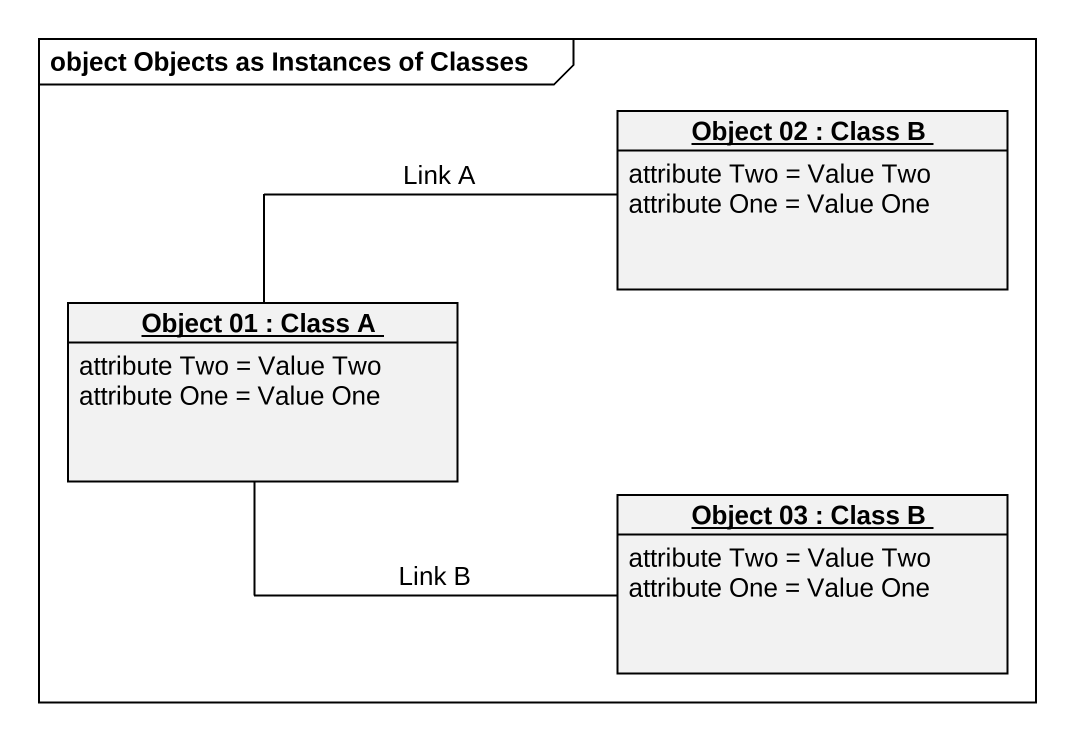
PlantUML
@startuml
mainframe object Objects as Instances of Classes
hide circle
hide empty members
object "Object 02 : Class B" as Object_02 {
  attribute Two = Value Two
  attribute One = Value One
}
object "Object 01 : Class A" as Object_01 {
  attribute Two = Value Two
  attribute One = Value One
}
object "Object 03 : Class B" as Object_03 {
  attribute Two = Value Two
  attribute One = Value One
}
Object_01 -right- Object_02 : Link A
Object_01 -right- Object_03 : Link B
@enduml
